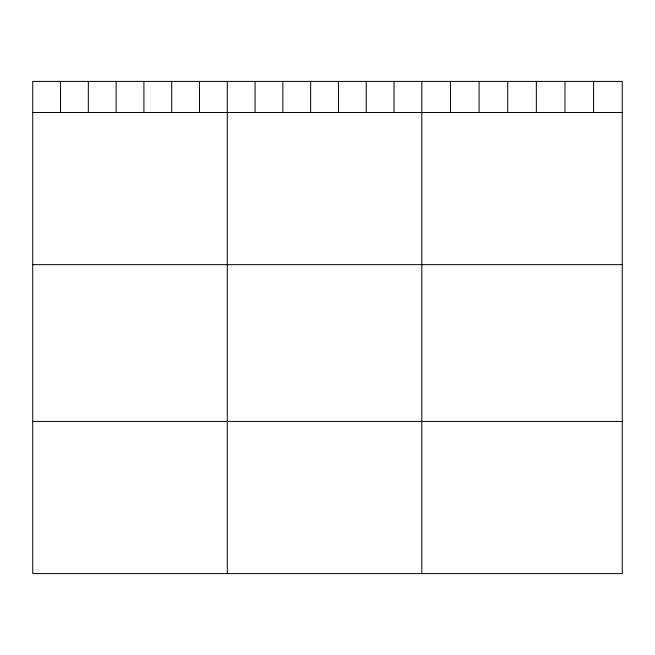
<?xml version="1.0" encoding="UTF-8"?>
<svg xmlns="http://www.w3.org/2000/svg" width="655" height="655" viewBox="0 0 655 655"><rect width="100%" height="100%" fill="white"/><g stroke="black" fill="none" stroke-linecap="round" stroke-linejoin="round"><path stroke-width="0.98" d="M622.25 112.488L622.25 573.6L32.75 573.6L32.75 81.4L622.25 81.4L622.25 112.488L32.75 112.488M32.75 264.661L622.25 264.661M32.75 421.435L622.25 421.435M593.618 81.4L593.618 112.488M564.987 81.4L564.987 112.488M536.355 81.4L536.355 112.488M507.715 81.4L507.715 112.488M479.083 81.4L479.083 112.488M450.452 81.4L450.452 112.488M421.82 81.4L421.82 573.6M394.032 81.4L394.032 112.488M366.235 81.4L366.235 112.488M338.447 81.4L338.447 112.488M310.658 81.4L310.658 112.488M282.87 81.4L282.87 112.488M255.073 81.4L255.073 112.488M227.285 81.4L227.285 573.6M199.497 81.4L199.497 112.488M171.7 81.4L171.7 112.488M143.912 81.4L143.912 112.488M116.123 81.4L116.123 112.488M88.335 81.4L88.335 112.488M60.538 81.4L60.538 112.488"/></g></svg>
